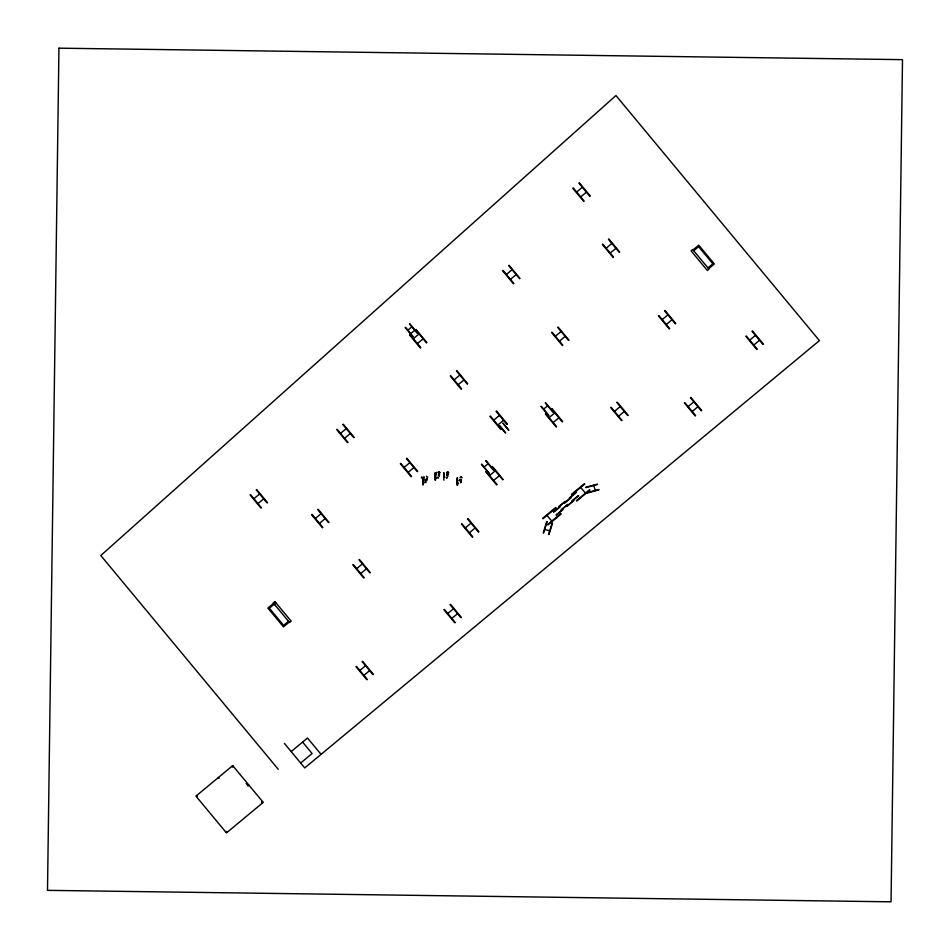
<?xml version="1.0" encoding="UTF-8"?>
<svg xmlns="http://www.w3.org/2000/svg" width="950" height="950" viewBox="0 0 950 950"><rect width="100%" height="100%" fill="white"/><g stroke="black" fill="none" stroke-linecap="round" stroke-linejoin="round"><path stroke-width="1.43" d="M422.845 481.353L423.035 477.114L423.106 484.69L423.13 482.612M435.254 476.876L435.492 474.525M435.587 472.815L435.278 480.213L435.539 477.458M435.326 476.354L435.361 472.661L435.563 475.902M443.84 476.888L444.077 474.537M457.176 481.994L457.425 479.643M457.401 485.284L457.282 482.897M456.902 481.579L457.461 477.933M435.361 475.451L435.468 474.739M444.054 474.739L443.899 475.475L443.864 472.673L443.876 480.189M457.199 480.142L457.199 480.569M443.899 474.739L444.113 477.47M444.042 476.247L444.089 475.724M422.976 480.997L423.142 480.593M435.385 475.962L435.29 476.567M444.089 476.271L444.137 476.71M457.306 481.626L457.318 480.997M460.976 481.887L461.059 479.881M423.154 480.391L423.023 480.367M443.971 475.606L443.971 476.378L443.887 475.641M457.188 481.365L457.318 480.712L457.306 481.365M435.326 475.344L435.242 475.392M443.935 474.703L444.006 475.463L443.887 474.786M423.13 479.869L422.94 479.049M435.266 475.142L435.504 477.351M422.892 479.251L422.916 479.928L423.023 479.049M423.13 484.69L423.118 477.446M457.199 477.933L457.449 485.331L457.437 477.814M438.947 473.385L438.378 475.166L439.613 474.513L439.292 473.836M447.533 473.397L447.296 475.119M457.223 479.976L457.425 479.904M423.7 478.277L424.151 476.805M436.109 473.789L436.561 472.328M543.269 532.808L546.82 521.455M543.626 532.914L547.176 521.562M548.589 534.47L552.14 523.117M548.946 534.577L552.496 523.236M438.306 472.126L438.045 472.673L439.553 471.996M460.489 479.952L459.289 480.688L460.572 479.75M438.556 474.834L439.09 473.694L438.52 475.059M447.141 474.846L447.676 473.718L447.106 475.071M421.491 476.936L421.527 478.04M446.619 472.684L448.127 472.008M459.966 477.791L461.474 477.114M460.833 482.849L461.225 481.983M461.332 479.726L460.489 480.617M426.146 479.988L426.894 478.396M438.567 475.499L439.316 473.907M447.141 475.511L447.889 473.919M425.956 479.643L426.835 478.824M460.299 480.284L461.166 479.465L459.337 480.379M426.111 479.536L426.883 478.824M407.883 330.184L411.884 326.859M576.626 192.019L582.35 187.269M410.733 333.616L414.734 330.291M580.699 196.911L586.411 192.173M413.333 338.675L419.045 333.925M417.394 343.579L423.118 338.829M506.386 274.455L512.109 269.705M510.459 279.359L516.171 274.609M253.911 498.714L259.635 493.964M340.527 433.378L346.251 428.628M257.984 503.607L263.696 498.869M344.601 438.271L350.324 433.532M606.148 248.176L611.871 243.438M454.124 379.834L459.836 375.084M610.221 253.08L615.932 248.33M458.185 384.738L463.909 379.988M315.376 518.451L321.1 513.701M319.449 523.355L325.173 518.605M555.37 336.241L561.094 331.503M404.106 467.412L409.83 462.662M559.443 341.145L565.167 336.395M408.179 472.316L413.891 467.566M693.037 249.933L698.749 245.183L714.352 263.981L708.641 268.731M693.714 250.752L698.618 246.679L712.856 263.839L707.952 267.912M493.762 420.149L499.486 415.399M273.6 603.333L267.876 608.083L283.48 626.869L289.192 622.119M274.277 604.153L269.373 608.214L283.611 625.373L288.515 621.3M274.609 604.556L276.248 603.202M497.836 425.054L503.559 420.304M543.661 409.129L547.663 405.804M356.666 568.646L362.389 563.896M484.12 467.056L488.122 463.731M662.209 319.604L667.921 314.854M360.739 573.539L366.463 568.801M549.112 417.632L554.836 412.882M666.283 324.496L671.994 319.758M553.185 422.536L558.897 417.786M489.571 475.546L495.294 470.808M493.644 480.451L499.356 475.701M465.322 527.879L471.046 523.129M614.508 411.338L620.219 406.588M469.395 532.772L475.107 528.022M618.569 416.231L624.293 411.492M233.391 766.424L232.584 767.113L231.895 766.294M749.716 340.112L755.44 335.362M542.592 518.379L555.667 507.526M571.401 494.463L584.464 483.609M359.836 670.451L365.56 665.701M542.937 518.783L555.999 507.929M571.734 494.867L584.808 484.013M558.588 506.754L565.119 501.327M569.394 497.883L575.926 492.456M558.754 506.956L565.286 501.529M569.561 498.085L576.104 492.658M753.789 345.016L759.513 340.266M553.636 511.836L560.168 506.409M564.526 502.823L571.057 497.396M553.803 512.05L560.334 506.623M564.692 503.037L571.223 497.61M561.129 509.817L567.661 504.391M571.936 500.947L578.467 495.52M561.296 510.019L567.839 504.593M572.102 501.149L578.645 495.722M556.178 514.9L562.709 509.473M567.067 505.887L573.598 500.46M556.344 515.114L562.887 509.687M567.233 506.101L573.776 500.674M363.909 675.355L369.621 670.605M688.133 406.6L693.856 401.85M547.675 524.507L560.749 513.653M576.484 500.591L589.558 489.737M548.019 524.911L561.094 514.057M576.828 500.994L589.891 490.141M447.759 613.498L453.483 608.748M692.206 411.504L697.918 406.754M248.176 785.899L248.995 785.222M291.163 751.581L307.503 738.019L321.076 754.359M451.832 618.403L457.556 613.653M300.663 763.028L312.099 753.528L302.611 742.092M225.791 832.081L226.611 831.404L227.287 832.224M262.556 801.562L261.749 802.239L262.426 803.059M447.331 475.214L447.878 473.848M461.534 479.631L459.444 480.617M425.933 479.655L424.959 480.047L426.301 479.584M585.865 487.231L597.348 484.144M585.96 487.588L597.443 484.512M587.302 492.611L598.797 489.535M587.409 492.967L598.892 489.891M422.94 477.494L422.916 484.69M544.73 529.364L549.694 530.919M426.407 476.199L427.773 477.197M460.75 476.841L462.104 477.838M447.402 471.734L448.768 472.732M438.817 471.723L440.183 472.708M425.042 481.745L425.98 482.612L425.849 482.018M752.459 330.944L763.301 344.007M752.044 331.277L762.898 344.351M746.332 336.027L757.186 349.101M745.916 336.371L756.77 349.434M579.357 182.839L590.211 195.914M578.954 183.184L589.808 196.258M573.242 187.934L584.084 200.996M572.826 188.266L583.68 201.341M608.891 239.008L619.732 252.083M608.475 239.352L619.329 252.415M664.941 310.424L675.794 323.499M664.537 310.769L675.391 323.831M602.763 244.091L613.605 257.165M602.347 244.435L613.201 257.509M658.813 315.519L669.667 328.581M658.409 315.851L669.263 328.926M690.864 397.433L701.717 410.507M690.46 397.765L701.314 410.839M684.748 402.515L695.59 415.589M684.332 402.859L695.186 415.934M509.117 265.288L519.971 278.362M508.713 265.62L519.567 278.694M558.113 327.073L568.967 340.147M557.697 327.418L568.551 340.48M617.239 402.159L628.092 415.233M616.835 402.503L627.689 415.577M502.989 270.37L513.843 283.444M502.586 270.714L513.439 283.789M551.986 332.156L562.839 345.23M551.57 332.5L562.424 345.574M611.111 407.253L621.965 420.316M610.707 407.586L621.561 420.66M551.855 408.452L562.697 421.527M551.439 408.797L562.293 421.871M545.573 402.717L553.173 411.861M545.288 402.954L552.888 412.098M541.286 406.267L548.886 415.423M541.001 406.505L548.601 415.661M545.727 413.547L556.569 426.621M545.312 413.879L556.166 426.954M580.723 487.409L585.473 493.133M496.506 410.982L507.359 424.044M496.09 411.314L506.944 424.389M503.108 423.178L508.808 430.041M502.894 423.356L508.594 430.219M456.855 370.654L467.709 383.729M456.451 370.999L467.293 384.073M499.89 425.849L505.59 432.713M499.676 426.027L505.376 432.891M490.378 416.064L501.232 429.139M489.963 416.409L500.816 429.471M416.064 329.508L426.918 342.582M415.661 329.84L426.514 342.914M409.794 323.76L417.394 332.916M409.509 323.997L417.109 333.153M450.728 375.749L461.581 388.811M450.324 376.081L461.166 389.156M405.508 327.322L413.108 336.466M405.223 327.56L412.822 336.704M409.937 334.59L420.791 347.664M409.533 334.934L420.387 348.009M547.022 515.387L551.76 521.111M492.314 466.379L503.156 479.453M491.898 466.723L502.752 479.786M486.044 460.631L493.632 469.787M485.747 460.869L493.347 470.024M481.745 464.194L489.345 473.349M481.46 464.431L489.06 473.587M486.186 471.461L497.028 484.536M485.771 471.806L496.624 484.88M468.053 518.7L478.907 531.774M467.649 519.044L478.503 532.107M461.926 523.794L472.779 536.857M406.838 458.244L417.691 471.307M461.522 524.127L472.376 537.201M406.434 458.577L417.287 471.651M400.71 463.327L411.564 476.401M400.306 463.671L411.16 476.734M343.271 424.199L354.124 437.273M342.855 424.543L353.709 437.617M337.143 429.293L347.997 442.356M336.728 429.626L347.581 442.7M450.502 604.331L461.356 617.393M450.086 604.663L460.94 617.738M444.374 609.413L455.228 622.488M443.959 609.746L454.812 622.82M318.119 509.283L328.973 522.346M359.409 559.467L370.262 572.541M317.704 509.616L328.558 522.69M358.993 559.811L369.847 572.886M311.992 514.366L322.846 527.44M353.281 564.561L364.135 577.624M311.576 514.71L322.43 527.773M352.866 564.894L363.719 577.968M256.654 489.535L267.496 502.609M256.239 489.879L267.092 502.954M250.527 494.629L261.369 507.692M250.111 494.962L260.965 508.036M362.579 661.283L373.421 674.357M362.164 661.616L373.017 674.69M356.452 666.366L367.294 679.44M356.036 666.71L366.89 679.784M284.382 743.411L304.736 767.921L819.422 340.622L615.944 95.534L100.795 555.524L278.219 769.239M246.145 783.441L247.95 785.626M218.417 777.48L219.094 778.299M196.769 795.459L197.446 796.278M458.553 483.467L458.221 482.98M436.632 478.349L436.299 477.862M424.223 482.838L423.89 482.339M435.231 472.922L435.516 480.213M426.883 478.325L427.203 479.002L425.113 479.988L425.434 480.938M447.236 473.314L447.818 474.596M438.662 473.302L439.233 474.584M593.857 485.474L595.199 490.497M436.109 473.219L436.276 474.216M423.688 477.707L423.854 478.693M447.557 474.026L447.889 476.496M438.971 474.014L439.316 476.484M426.562 478.491L426.894 480.961M58.947 48.177L47.5 890.352L891.053 901.823L902.5 59.648L58.947 48.177M692.693 249.529L691.066 250.883L707.334 270.489L708.973 269.135L692.693 249.529M274.894 601.564L273.256 602.918L289.536 622.523L291.163 621.169L274.894 601.564M232.714 765.617L195.949 796.136L226.48 832.901L263.233 802.37L232.714 765.617M446.844 477.553L446.037 477.268L446.975 478.147L446.844 477.553M438.259 477.529L437.451 477.256L438.389 478.135L438.259 477.529"/></g></svg>
